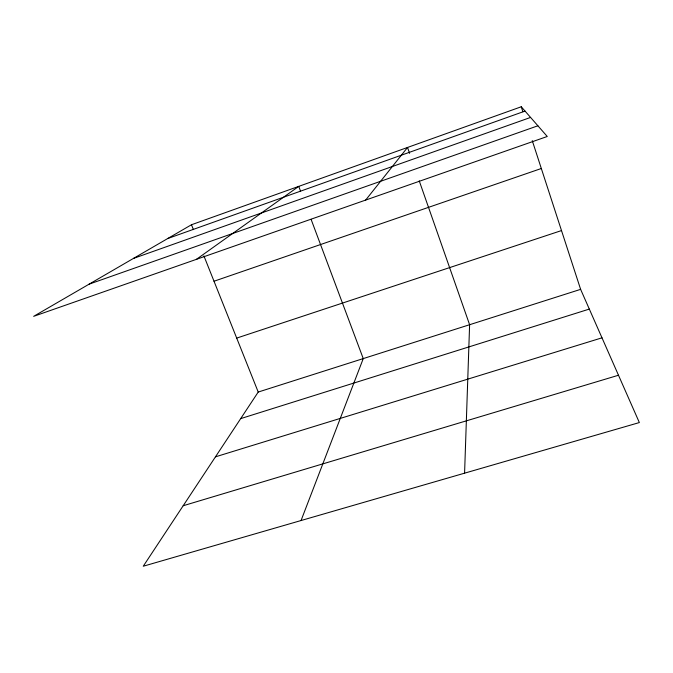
<?xml version="1.0" encoding="UTF-8"?>
<svg xmlns="http://www.w3.org/2000/svg" width="673" height="673" viewBox="0 0 673 673"><rect width="100%" height="100%" fill="white"/><g stroke="black" fill="none" stroke-linecap="round" stroke-linejoin="round"><path stroke-width="1.01" d="M464.58 473.169L469.611 324.723L419.229 180.844M301.058 520.523L363.252 358.6L311.094 219.339M580.622 289.356L258.222 392.048L143.248 566.229L639.35 422.56L580.622 289.356L532.259 140.623M365.658 200.074L407.535 147.454L409.596 153.351M196.407 259.349L298.745 186.379L300.562 191.225M191.477 224.748L33.65 316.344L547.258 136.484L521.255 106.771L191.477 224.748L193.42 229.619M167.779 238.511L525.033 111.087M133.439 258.432L530.585 117.43M89.114 284.157L537.887 125.784M214.014 281.23L541.328 168.502M236.694 338.098L561.509 230.57M240.682 418.614L589.321 309.084M215.453 456.841L601.99 337.821M183.174 505.743L618.487 375.24M203.911 255.908L258.222 392.048M521.255 106.771L522.871 111.752"/></g></svg>
